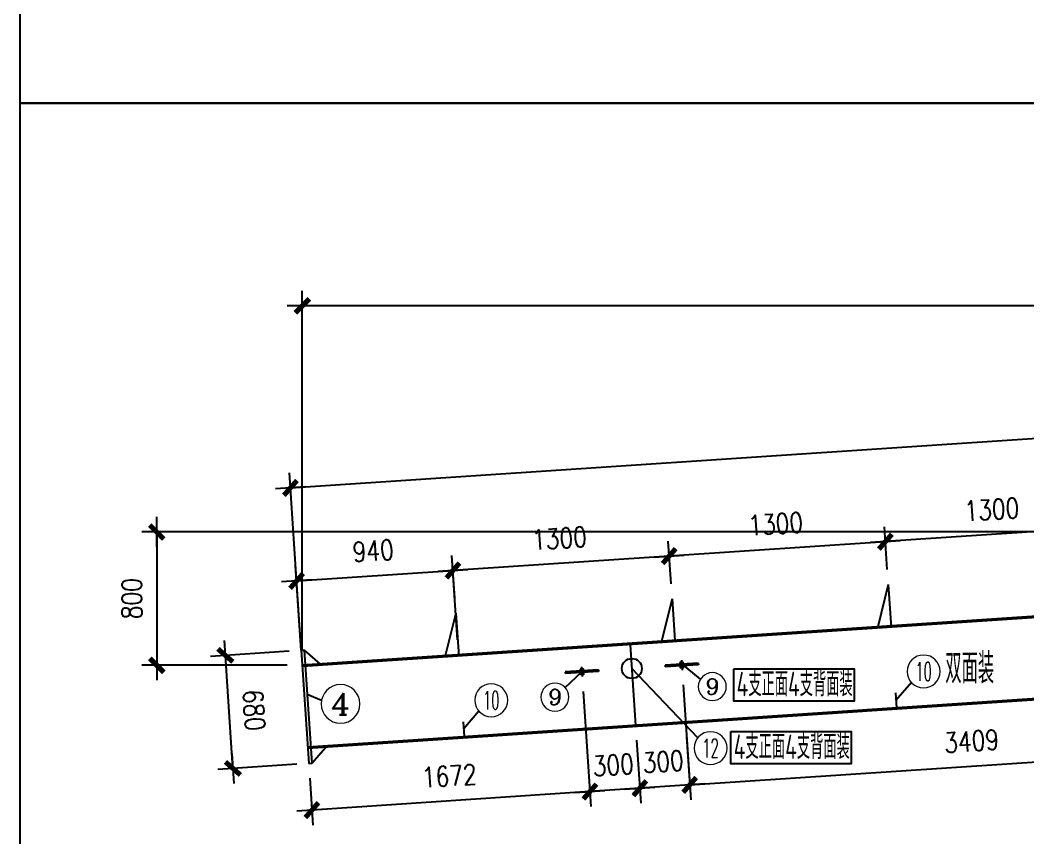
# Model space of a CAD drawing. Header units: millimetres. Extents: x 2451220 to 4527627, y -5186613 to -1639140.
# Drawn here: x 2500480 to 2506526, y -1756605 to -1751697 of the extents above; entities that cross this region are included whole.
import ezdxf
from ezdxf.enums import TextEntityAlignment as Align

# ---------------------------------------------------------------- set-up
doc = ezdxf.new("R2010")
doc.units = ezdxf.units.MM
doc.header["$LTSCALE"] = 1000
doc.header["$PDMODE"] = 34
doc.layers.add('钢架', color=7, linetype='Continuous', lineweight=25)
doc.styles.add('COMPLEX', font='COMPLEX')
doc.styles.add('DIM_FONT', font='simplex.shx', dxfattribs={"width": 0.8, "bigfont": 'hztxt.shx'})
doc.styles.add('hz', font='gbenor.shx', dxfattribs={"width": 0.75, "height": 100, "bigfont": 'gbcbig.shx'})
doc.styles.get("Standard").update_dxf_attribs({"font": 'txt', "bigfont": 'gbcbig.shx'})
doc.dimstyles.get("Standard").update_dxf_attribs({"dimscale": 100, "dimtxt": 3.5, "dimasz": 1, "dimexe": 2.5, "dimexo": 3, "dimgap": 1.5, "dimtad": 1, "dimdec": 0, "dimzin": 0, "dimdsep": 46, "dimtxsty": 'Standard', "dimblk": 'ARCHTICK', "dimcen": 0.09, "dimadec": 0, "dimazin": 0, "dimtfac": 1, "dimtdec": 0, "dimtix": 1, "dimtmove": 2, "dimatfit": 3, "dimldrblk": 'ARCHTICK', "dimfxl": 1, "dimtolj": 1, "dimtzin": 0, "dimarcsym": 0})
doc.dimstyles.new('WGH(1)', dxfattribs={"dimscale": 1.2, "dimtxt": 100, "dimasz": 0.5, "dimexe": 75, "dimexo": 75, "dimgap": 75, "dimtad": 1, "dimdec": 0, "dimzin": 0, "dimdsep": 46, "dimtxsty": 'DIM_FONT', "dimblk1": '_DIMX', "dimblk2": '_DIMX', "dimsah": 1, "dimcen": 0.09, "dimclrd": 3, "dimclre": 3, "dimclrt": 7, "dimadec": 0, "dimazin": 0, "dimtfac": 1, "dimtdec": 0, "dimtix": 1, "dimtmove": 2, "dimatfit": 3, "dimldrblk": '_DIMX', "dimfxl": 1, "dimtolj": 1, "dimtzin": 0, "dimarcsym": 0})

# ---------------------------------------------------------------- blocks, each defined once
blk = doc.blocks.new('_DIMX')
blk.add_line((-150, 0), (150, 0))
at = {"const_width": 50}
blk.add_lwpolyline([(-70, -70), (70, 70)], dxfattribs=at)
blk = doc.blocks.new('*D2832')
at = {"color": 3, "lineweight": -2}
for p, q in [((2506979.2, -1754908.3), (2506962, -1754651.3)), ((2505682.1, -1754994.8), (2505664.9, -1754737.8)), ((2506967.4, -1754741.2), (2505671.5, -1754827.6))]:
    blk.add_line(p, q, dxfattribs=at)
at = {"layer": 'Defpoints', "color": 0}
for p in [(2505670.9, -1754827.6), (2506985.2, -1754998.1), (2505688, -1755084.6)]:
    blk.add_point(p, dxfattribs=at)
at = {"color": 3, "lineweight": -2, "xscale": 0.6, "yscale": 0.6, "zscale": 0.6}
for p, rotation in [((2506968, -1754741.1), 3.814074823641809), ((2505670.9, -1754827.6), 183.8140748236418)]:
    blk.add_blockref('_DIMX', p, dxfattribs=dict(at, rotation=rotation))
at = {"color": 7, "insert": (2506309.5, -1754634.7), "char_height": 120, "attachment_point": 5, "rotation": 3.81407, "style": 'DIM_FONT'}
blk.add_mtext('\\A1;1300', dxfattribs=at)
blk = doc.blocks.new('*D2833')
at = {"color": 3, "lineweight": -2}
for p, q in [((2505682.1, -1754994.8), (2505664.9, -1754737.8)), ((2504384.9, -1755081.3), (2504367.8, -1754824.3)), ((2505670.3, -1754827.7), (2504374.4, -1754914.1))]:
    blk.add_line(p, q, dxfattribs=at)
at = {"layer": 'Defpoints', "color": 0}
for p in [(2504373.8, -1754914.1), (2505688, -1755084.6), (2504390.9, -1755171.1)]:
    blk.add_point(p, dxfattribs=at)
at = {"color": 3, "lineweight": -2, "xscale": 0.6, "yscale": 0.6, "zscale": 0.6}
for p, rotation in [((2505670.9, -1754827.6), 3.814074823641809), ((2504373.8, -1754914.1), 183.8140748236418)]:
    blk.add_blockref('_DIMX', p, dxfattribs=dict(at, rotation=rotation))
at = {"color": 7, "insert": (2505012.4, -1754721.2), "char_height": 120, "attachment_point": 5, "rotation": 3.81407, "style": 'DIM_FONT'}
blk.add_mtext('\\A1;1300', dxfattribs=at)
blk = doc.blocks.new('*D2834')
at = {"color": 3, "lineweight": -2}
for p, q in [((2504384.9, -1755081.3), (2504367.8, -1754824.3)), ((2503087.8, -1755167.7), (2503070.7, -1754910.8)), ((2504373.2, -1754914.1), (2503077.3, -1755000.5))]:
    blk.add_line(p, q, dxfattribs=at)
at = {"layer": 'Defpoints', "color": 0}
for p in [(2503076.7, -1755000.6), (2504390.9, -1755171.1), (2503093.8, -1755257.5)]:
    blk.add_point(p, dxfattribs=at)
at = {"color": 3, "lineweight": -2, "xscale": 0.6, "yscale": 0.6, "zscale": 0.6}
for p, rotation in [((2504373.8, -1754914.1), 3.814074823641809), ((2503076.7, -1755000.6), 183.8140748236418)]:
    blk.add_blockref('_DIMX', p, dxfattribs=dict(at, rotation=rotation))
at = {"color": 7, "insert": (2503715.3, -1754807.7), "char_height": 120, "attachment_point": 5, "rotation": 3.81407, "style": 'DIM_FONT'}
blk.add_mtext('\\A1;1300', dxfattribs=at)
blk = doc.blocks.new('*D2835')
at = {"color": 3, "lineweight": -2}
for p, q in [((2507858.5, -1755461), (2507904.4, -1756150.7)), ((2504457.1, -1755687.8), (2504503.1, -1756377.4)), ((2504497.7, -1756287.6), (2507897.8, -1756060.9))]:
    blk.add_line(p, q, dxfattribs=at)
at = {"layer": 'Defpoints', "color": 0}
for p in [(2507852.5, -1755371.2), (2504451.1, -1755598), (2507898.4, -1756060.9)]:
    blk.add_point(p, dxfattribs=at)
at = {"color": 3, "lineweight": -2, "xscale": 0.6, "yscale": 0.6, "zscale": 0.6}
for p, rotation in [((2507898.4, -1756060.9), 3.814074834275263), ((2504497.1, -1756287.6), 183.8140748342753)]:
    blk.add_blockref('_DIMX', p, dxfattribs=dict(at, rotation=rotation))
at = {"color": 7, "insert": (2506187.8, -1756024.6), "char_height": 120, "attachment_point": 5, "rotation": 3.81407, "style": 'DIM_FONT'}
blk.add_mtext('\\A1;3409', dxfattribs=at)
blk = doc.blocks.new('*D2837')
at = {"color": 3, "lineweight": -2}
for p, q in [((2503104.4, -1755417.2), (2503070.7, -1754910.8)), ((2502166.6, -1755479.7), (2502132.8, -1754973.3)), ((2502139.4, -1755063.1), (2503076.1, -1755000.6))]:
    blk.add_line(p, q, dxfattribs=at)
at = {"layer": 'Defpoints', "color": 0}
for p in [(2503076.7, -1755000.6), (2503110.4, -1755507), (2502172.6, -1755569.5)]:
    blk.add_point(p, dxfattribs=at)
at = {"color": 3, "lineweight": -2, "xscale": 0.6, "yscale": 0.6, "zscale": 0.6}
for p, rotation in [((2503076.7, -1755000.6), 3.81407483429413), ((2502138.8, -1755063.1), 183.8140748342941)]:
    blk.add_blockref('_DIMX', p, dxfattribs=dict(at, rotation=rotation))
at = {"color": 7, "insert": (2502597.8, -1754882.2), "char_height": 120, "attachment_point": 5, "rotation": 3.81407, "style": 'DIM_FONT'}
blk.add_mtext('\\A1;940', dxfattribs=at)
blk = doc.blocks.new('*D2842')
at = {"color": 3, "lineweight": -2}
for p, q in [((2504178.5, -1756019.1), (2504203.8, -1756397.4)), ((2504477.9, -1755999.1), (2504503.1, -1756377.4)), ((2504497.1, -1756287.6), (2504197.8, -1756307.6)), ((2504497.7, -1756287.6), (2504498.3, -1756287.5)), ((2504197.2, -1756307.6), (2504196.6, -1756307.6))]:
    blk.add_line(p, q, dxfattribs=at)
at = {"layer": 'Defpoints', "color": 0}
for p in [(2504172.6, -1755929.3), (2504471.9, -1755909.3), (2504197.8, -1756307.6)]:
    blk.add_point(p, dxfattribs=at)
at = {"color": 3, "lineweight": -2, "xscale": 0.6, "yscale": 0.6, "zscale": 0.6}
for p, rotation in [((2504497.1, -1756287.6), 183.8140748341898), ((2504197.8, -1756307.6), 3.814074834189769)]:
    blk.add_blockref('_DIMX', p, dxfattribs=dict(at, rotation=rotation))
at = {"color": 7, "insert": (2504337.5, -1756147.9), "char_height": 120, "attachment_point": 5, "rotation": 3.81407, "style": 'DIM_FONT'}
blk.add_mtext('\\A1;300', dxfattribs=at)
blk = doc.blocks.new('*D2843')
at = {"color": 3, "lineweight": -2}
for p, q in [((2503858.5, -1755727.7), (2503904.4, -1756417.3)), ((2504178.5, -1756019.1), (2504203.8, -1756397.4)), ((2503897.8, -1756327.6), (2503897.2, -1756327.6)), ((2504197.8, -1756307.6), (2503898.4, -1756327.5)), ((2504198.4, -1756307.5), (2504199, -1756307.5))]:
    blk.add_line(p, q, dxfattribs=at)
at = {"layer": 'Defpoints', "color": 0}
for p in [(2503852.5, -1755637.9), (2504172.6, -1755929.3), (2503898.4, -1756327.5)]:
    blk.add_point(p, dxfattribs=at)
at = {"color": 3, "lineweight": -2, "xscale": 0.6, "yscale": 0.6, "zscale": 0.6}
for p, rotation in [((2503898.4, -1756327.5), 3.814074823641816), ((2504197.8, -1756307.6), 183.8140748236418)]:
    blk.add_blockref('_DIMX', p, dxfattribs=dict(at, rotation=rotation))
at = {"color": 7, "insert": (2504038.1, -1756167.9), "char_height": 120, "attachment_point": 5, "rotation": 3.81407, "style": 'DIM_FONT'}
blk.add_mtext('\\A1;300', dxfattribs=at)
blk = doc.blocks.new('*D2844')
at = {"color": 3, "lineweight": -2}
for p, q in [((2503858.5, -1755727.7), (2503904.4, -1756417.3)), ((2502217.8, -1756248), (2502236.5, -1756528.5)), ((2503897.8, -1756327.6), (2502231.1, -1756438.7))]:
    blk.add_line(p, q, dxfattribs=at)
at = {"layer": 'Defpoints', "color": 0}
for p in [(2503852.5, -1755637.9), (2502211.8, -1756158.2), (2502230.5, -1756438.7)]:
    blk.add_point(p, dxfattribs=at)
at = {"color": 3, "lineweight": -2, "xscale": 0.6, "yscale": 0.6, "zscale": 0.6}
for p, rotation in [((2503898.4, -1756327.5), 3.814074823641809), ((2502230.5, -1756438.7), 183.8140748236418)]:
    blk.add_blockref('_DIMX', p, dxfattribs=dict(at, rotation=rotation))
at = {"color": 7, "insert": (2503054.5, -1756233.5), "char_height": 120, "attachment_point": 5, "rotation": 3.81407, "style": 'DIM_FONT'}
blk.add_mtext('\\A1;1672', dxfattribs=at)
blk = doc.blocks.new('*D2845')
at = {"color": 3, "lineweight": -2}
for p, q in [((2502094.7, -1755484.5), (2501621.6, -1755516)), ((2501756.6, -1756187.9), (2501711.4, -1755510.7)), ((2502140, -1756163), (2501666.8, -1756194.5))]:
    blk.add_line(p, q, dxfattribs=at)
at = {"layer": 'Defpoints', "color": 0}
for p in [(2502184.5, -1755478.5), (2501711.4, -1755510.1), (2502229.8, -1756157)]:
    blk.add_point(p, dxfattribs=at)
at = {"color": 3, "lineweight": -2, "xscale": 0.6, "yscale": 0.6, "zscale": 0.6}
for p, rotation in [((2501711.4, -1755510.1), 93.81407483428777), ((2501756.6, -1756188.5), 273.8140748342878)]:
    blk.add_blockref('_DIMX', p, dxfattribs=dict(at, rotation=rotation))
at = {"color": 7, "insert": (2501883.6, -1755839.3), "char_height": 120, "attachment_point": 5, "rotation": 273.81407, "style": 'DIM_FONT'}
blk.add_mtext('\\A1;680', dxfattribs=at)
blk = doc.blocks.new('*D2847')
at = {"color": 3, "lineweight": -2}
for p, q in [((2514166.6, -1754679.7), (2514095.6, -1753615.2)), ((2502102.2, -1754505), (2514101, -1753705.1)), ((2502166.6, -1755479.7), (2502095.6, -1754415.2))]:
    blk.add_line(p, q, dxfattribs=at)
at = {"layer": 'Defpoints', "color": 0}
for p in [(2514101.6, -1753705), (2514172.6, -1754769.5), (2502172.6, -1755569.5)]:
    blk.add_point(p, dxfattribs=at)
at = {"color": 3, "lineweight": -2, "xscale": 0.6, "yscale": 0.6, "zscale": 0.6}
for p, rotation in [((2514101.6, -1753705), 3.81407483428371), ((2502101.6, -1754505), 183.8140748342837)]:
    blk.add_blockref('_DIMX', p, dxfattribs=dict(at, rotation=rotation))
at = {"color": 7, "insert": (2508091.6, -1753955.4), "char_height": 120, "attachment_point": 5, "rotation": 3.81407, "style": 'DIM_FONT'}
blk.add_mtext('\\A1;12027', dxfattribs=at)
blk = doc.blocks.new('*D2848')
at = {"color": 3, "lineweight": -2}
for p, q in [((2502172.6, -1755479.5), (2502172.6, -1753322.5)), ((2514172.6, -1754679.5), (2514172.6, -1753322.5)), ((2514172, -1753412.5), (2502173.2, -1753412.5))]:
    blk.add_line(p, q, dxfattribs=at)
at = {"layer": 'Defpoints', "color": 0}
for p in [(2502172.6, -1753412.5), (2514172.6, -1754769.5), (2502172.6, -1755569.5)]:
    blk.add_point(p, dxfattribs=at)
at = {"color": 3, "lineweight": -2, "xscale": 0.6, "yscale": 0.6, "zscale": 0.6, "rotation": 180}
blk.add_blockref('_DIMX', (2502172.6, -1753412.5), dxfattribs=at)
at = {"color": 3, "lineweight": -2, "xscale": 0.6, "yscale": 0.6, "zscale": 0.6}
blk.add_blockref('_DIMX', (2514172.6, -1753412.5), dxfattribs=at)
at = {"color": 7, "insert": (2508172.6, -1753262.5), "char_height": 120, "attachment_point": 5, "style": 'DIM_FONT'}
blk.add_mtext('\\A1;12000', dxfattribs=at)
blk = doc.blocks.new('*D920')
at = {"color": 3, "lineweight": -2}
for p, q in [((2514082.6, -1754769.5), (2501209.7, -1754769.5)), ((2501299.7, -1754770.1), (2501299.7, -1755568.9)), ((2502082.6, -1755569.5), (2501209.7, -1755569.5))]:
    blk.add_line(p, q, dxfattribs=at)
at = {"layer": 'Defpoints', "color": 0}
for p in [(2514172.6, -1754769.5), (2501299.7, -1755569.5), (2502172.6, -1755569.5)]:
    blk.add_point(p, dxfattribs=at)
at = {"color": 3, "lineweight": -2, "xscale": 0.6, "yscale": 0.6, "zscale": 0.6}
for p, rotation in [((2501299.7, -1754769.5), 90), ((2501299.7, -1755569.5), 270)]:
    blk.add_blockref('_DIMX', p, dxfattribs=dict(at, rotation=rotation))
at = {"color": 7, "insert": (2501149.7, -1755169.5), "char_height": 120, "attachment_point": 5, "rotation": 90, "style": 'DIM_FONT'}
blk.add_mtext('\\A1;800', dxfattribs=at)
blk = doc.blocks.new('轴线标号')
at = {"lineweight": 13}
blk.add_circle((0, 0), 0.5, dxfattribs=at)
at = {"layer": '钢架', "lineweight": 13, "style": 'COMPLEX', "width": 1.041667}
blk.add_attdef('A', text='', height=0.56, dxfattribs=at).set_placement((-0.25, -0.28), (0.25, -0.28), align=Align.FIT)

msp = doc.modelspace()

# ---------------------------------------------------------------- linework, layer by layer
for p, q in [((2514172.6, -1754769.5), (2502172.6, -1755569.5)), ((2514173.1, -1754777.5), (2502173.1, -1755577.5)), ((2505688, -1755084.6), (2505624.8, -1755339.4)), ((2505688, -1755084.6), (2505705.2, -1755342)), ((2504390.9, -1755171.1), (2504327.7, -1755425.8)), ((2504390.9, -1755171.1), (2504407.6, -1755420.5)), ((2514205.3, -1755260.4), (2502205.3, -1756060.4)), ((2503093.8, -1755257.5), (2503030.6, -1755512.3)), ((2503093.8, -1755257.5), (2503111, -1755515)), ((2514205.8, -1755268.4), (2502205.8, -1756068.4)), ((2504140.4, -1755446.3), (2504172.6, -1755929.3)), ((2502166.6, -1755479.7), (2502184.5, -1755478.5)), ((2502166.6, -1755479.7), (2502211.8, -1756158.2)), ((2502184.5, -1755478.5), (2502229.8, -1756157)), ((2502184.5, -1755478.5), (2502280.3, -1755562.3)), ((2504447.1, -1755538.1), (2504451.1, -1755598)), ((2504560.9, -1755653.8), (2504448.5, -1755558.1)), ((2503749.8, -1755703.6), (2503850.5, -1755608)), ((2503750.4, -1755609.6), (2503751, -1755619.6)), ((2503848.5, -1755578), (2503852.5, -1755637.9)), ((2504545.7, -1756004.1), (2504149.7, -1755589)), ((2504349, -1755569.7), (2504349.7, -1755579.7)), ((2505826.9, -1755672.9), (2505734.4, -1755780)), ((2502287.9, -1755780.1), (2502202.3, -1755744.8)), ((2505731.4, -1755735.1), (2505737.4, -1755824.9)), ((2503232.7, -1755845.9), (2503140.2, -1755953)), ((2503137.2, -1755908.1), (2503143.2, -1755997.9)), ((2502229.8, -1756157), (2502313.6, -1756061.2)), ((2502211.8, -1756158.2), (2502229.8, -1756157))]:
    msp.add_line(p, q)
at = {"color": 2}
for p, q in [((2504548.6, -1755556.4), (2504349, -1755569.7)), ((2504548.9, -1755561.4), (2504349.4, -1755574.7)), ((2504549.3, -1755566.4), (2504349.7, -1755579.7)), ((2504548.6, -1755556.4), (2504549.3, -1755566.4)), ((2503949.9, -1755596.3), (2503750.4, -1755609.6)), ((2503950.3, -1755601.3), (2503750.7, -1755614.6)), ((2503950.6, -1755606.3), (2503751, -1755619.6)), ((2503949.9, -1755596.3), (2503950.6, -1755606.3))]:
    msp.add_line(p, q, dxfattribs=at)
for points in [[(2515622.4, -1752195.6), (2500480.2, -1752195.6), (2500480.2, -1741172.1), (2515622.4, -1741172.1)], [(2515622.4, -1763219), (2500480.2, -1763219), (2500480.2, -1752195.6), (2515622.4, -1752195.6)], [(2504761.3, -1755590.6), (2505483.3, -1755590.6), (2505483.3, -1755784.6), (2504761.3, -1755784.6)], [(2504744, -1755966.6), (2505466, -1755966.6), (2505466, -1756160.7), (2504744, -1756160.7)]]:
    msp.add_lwpolyline(points, close=True)
for points in [[(2504438.2, -1755553.8), (2504440.2, -1755583.7), (2504460.1, -1755582.4), (2504458.1, -1755552.4), (2504438.2, -1755553.8)], [(2503839.5, -1755593.7), (2503841.5, -1755623.6), (2503861.4, -1755622.3), (2503859.5, -1755592.3), (2503839.5, -1755593.7)]]:
    msp.add_lwpolyline(points, dxfattribs=at)
msp.add_circle((2504149.7, -1755589), 60)

# ---------------------------------------------------------------- block references
ref = msp.add_blockref('轴线标号', (2505900.4, -1755606.8), dxfattribs=dict(xscale=-197.6239891201258, yscale=197.6239891201258, zscale=197.6239891199096))
ref.add_attrib('A', '10', dxfattribs={"layer": '钢架', "lineweight": 13, "height": 110.67, "style": 'COMPLEX', "width": 0.646552}).set_placement((2505851, -1755662.2), (2505949.8, -1755662.2), align=Align.FIT)
ref = msp.add_blockref('轴线标号', (2504632.5, -1755697.6), dxfattribs=dict(xscale=-167.9803907517344, yscale=167.9803907522, zscale=167.9803907519232))
ref.add_attrib('A', '9', dxfattribs={"layer": '钢架', "lineweight": 13, "height": 94.1, "style": 'COMPLEX', "width": 1.339286}).set_placement((2504590.5, -1755744.6), (2504674.5, -1755744.6), align=Align.FIT)
ref = msp.add_blockref('轴线标号', (2502402.2, -1755801.3), dxfattribs=dict(xscale=-232.4988107294776, yscale=232.4988107294776, zscale=232.4988107293054))
ref.add_attrib('A', '4', dxfattribs={"layer": '钢架', "lineweight": 13, "height": 130.2, "style": 'COMPLEX', "width": 1.171875}).set_placement((2502344.1, -1755866.4), (2502460.3, -1755866.4), align=Align.FIT)
ref = msp.add_blockref('轴线标号', (2503306.2, -1755779.8), dxfattribs=dict(xscale=-197.6239891201258, yscale=197.6239891201258, zscale=197.6239891199096))
ref.add_attrib('A', '10', dxfattribs={"layer": '钢架', "lineweight": 13, "height": 110.67, "style": 'COMPLEX', "width": 0.646552}).set_placement((2503256.7, -1755835.1), (2503355.6, -1755835.1), align=Align.FIT)
ref = msp.add_blockref('轴线标号', (2503688.3, -1755760.8), dxfattribs=dict(xscale=-167.9803907517344, yscale=167.9803907522, zscale=167.9803907519232))
ref.add_attrib('A', '9', dxfattribs={"layer": '钢架', "lineweight": 13, "height": 94.1, "style": 'COMPLEX', "width": 1.339286}).set_placement((2503646.3, -1755807.9), (2503730.3, -1755807.9), align=Align.FIT)
ref = msp.add_blockref('轴线标号', (2504622, -1756066.9), dxfattribs=dict(xscale=-197.6239891201258, yscale=197.6239891201258, zscale=197.6239891199096))
ref.add_attrib('A', '12', dxfattribs={"layer": '钢架', "lineweight": 13, "height": 110.67, "style": 'COMPLEX', "width": 0.646552}).set_placement((2504572.6, -1756122.2), (2504671.4, -1756122.2), align=Align.FIT)

# ---------------------------------------------------------------- texts
at = {"layer": '钢架', "lineweight": 13, "attachment_point": 1, "style": 'hz'}
for s, insert, char_height, width in [('双面装', (2506030.4, -1755497.4), 180.99, 741.757), ('4支正面4支背面装', (2504778.3, -1755608.9), 146.88, 1048.749), ('4支正面4支背面装', (2504761, -1755984.9), 146.88, 1048.749)]:
    msp.add_mtext(s, dxfattribs=dict(at, insert=insert, char_height=char_height, width=width))

# ---------------------------------------------------------------- dimensions: what is measured, and where the dimension line sits
dim = msp.add_linear_dim(base=(2502172.6, -1753412.5), p1=(2514172.6, -1754769.5), p2=(2502172.6, -1755569.5), dimstyle='WGH(1)')
dim.commit()
dim.dimension.update_dxf_attribs({"geometry": '*D2848', "text_midpoint": (2508172.6, -1753262.5)})
for p1, p2, distance, picture, middle in [((2502172.6, -1755569.5), (2514172.6, -1754769.5), 1066.8, '*D2847', (2508091.6, -1753955.4)), ((2502172.6, -1755569.5), (2503110.4, -1755507), 507.5, '*D2837', (2502597.8, -1754882.2)), ((2502229.8, -1756157), (2502184.5, -1755478.5), 474.2, '*D2845', (2501883.6, -1755839.3)), ((2504471.9, -1755909.3), (2504172.6, -1755929.3), 379.1, '*D2842', (2504337.5, -1756147.9))]:
    dim = msp.add_aligned_dim(p1=p1, p2=p2, distance=distance, dimstyle='WGH(1)')
    dim.commit()
    dim.dimension.update_dxf_attribs({"geometry": picture, "text_midpoint": middle})
for base, p1, p2, picture, middle in [((2505670.9, -1754827.6), (2506985.2, -1754998.1), (2505688, -1755084.6), '*D2832', (2506309.5, -1754634.7)), ((2504373.8, -1754914.1), (2505688, -1755084.6), (2504390.9, -1755171.1), '*D2833', (2505012.4, -1754721.2)), ((2503076.7, -1755000.6), (2504390.9, -1755171.1), (2503093.8, -1755257.5), '*D2834', (2503715.3, -1754807.7))]:
    dim = msp.add_linear_dim(base=base, p1=p1, p2=p2, angle=3.81407, dimstyle='Standard', override={"dimscale": 1.2, "dimtxt": 100, "dimasz": 0.5, "dimexe": 75, "dimexo": 75, "dimgap": 75, "dimtxsty": 'DIM_FONT', "dimblk1": '_DIMX', "dimblk2": '_DIMX', "dimsah": 1, "dimclrd": 3, "dimclre": 3, "dimclrt": 7, "dimldrblk": '_DIMX'})
    dim.commit()
    dim.dimension.update_dxf_attribs({"geometry": picture, "text_midpoint": middle})
for base, p1, p2, angle, picture, middle in [((2501299.7, -1755569.5), (2514172.6, -1754769.5), (2502172.6, -1755569.5), 90, '*D920', (2501149.7, -1755169.5)), ((2502230.5, -1756438.7), (2503852.5, -1755637.9), (2502211.8, -1756158.2), 3.81407, '*D2844', (2503054.5, -1756233.5)), ((2503898.4, -1756327.5), (2504172.6, -1755929.3), (2503852.5, -1755637.9), 3.81407, '*D2843', (2504038.1, -1756167.9))]:
    dim = msp.add_linear_dim(base=base, p1=p1, p2=p2, angle=angle, dimstyle='WGH(1)')
    dim.commit()
    dim.dimension.update_dxf_attribs({"geometry": picture, "text_midpoint": middle})
dim = msp.add_aligned_dim(p1=(2504451.1, -1755598), p2=(2507852.5, -1755371.2), distance=-691.1, dimstyle='Standard', override={"dimscale": 1.2, "dimtxt": 100, "dimasz": 0.5, "dimexe": 75, "dimexo": 75, "dimgap": 75, "dimtxsty": 'DIM_FONT', "dimblk1": '_DIMX', "dimblk2": '_DIMX', "dimsah": 1, "dimclrd": 3, "dimclre": 3, "dimclrt": 7, "dimldrblk": '_DIMX'})
dim.commit()
dim.dimension.update_dxf_attribs({"geometry": '*D2835', "text_midpoint": (2506187.8, -1756024.6)})

doc.saveas('drawing.dxf')
